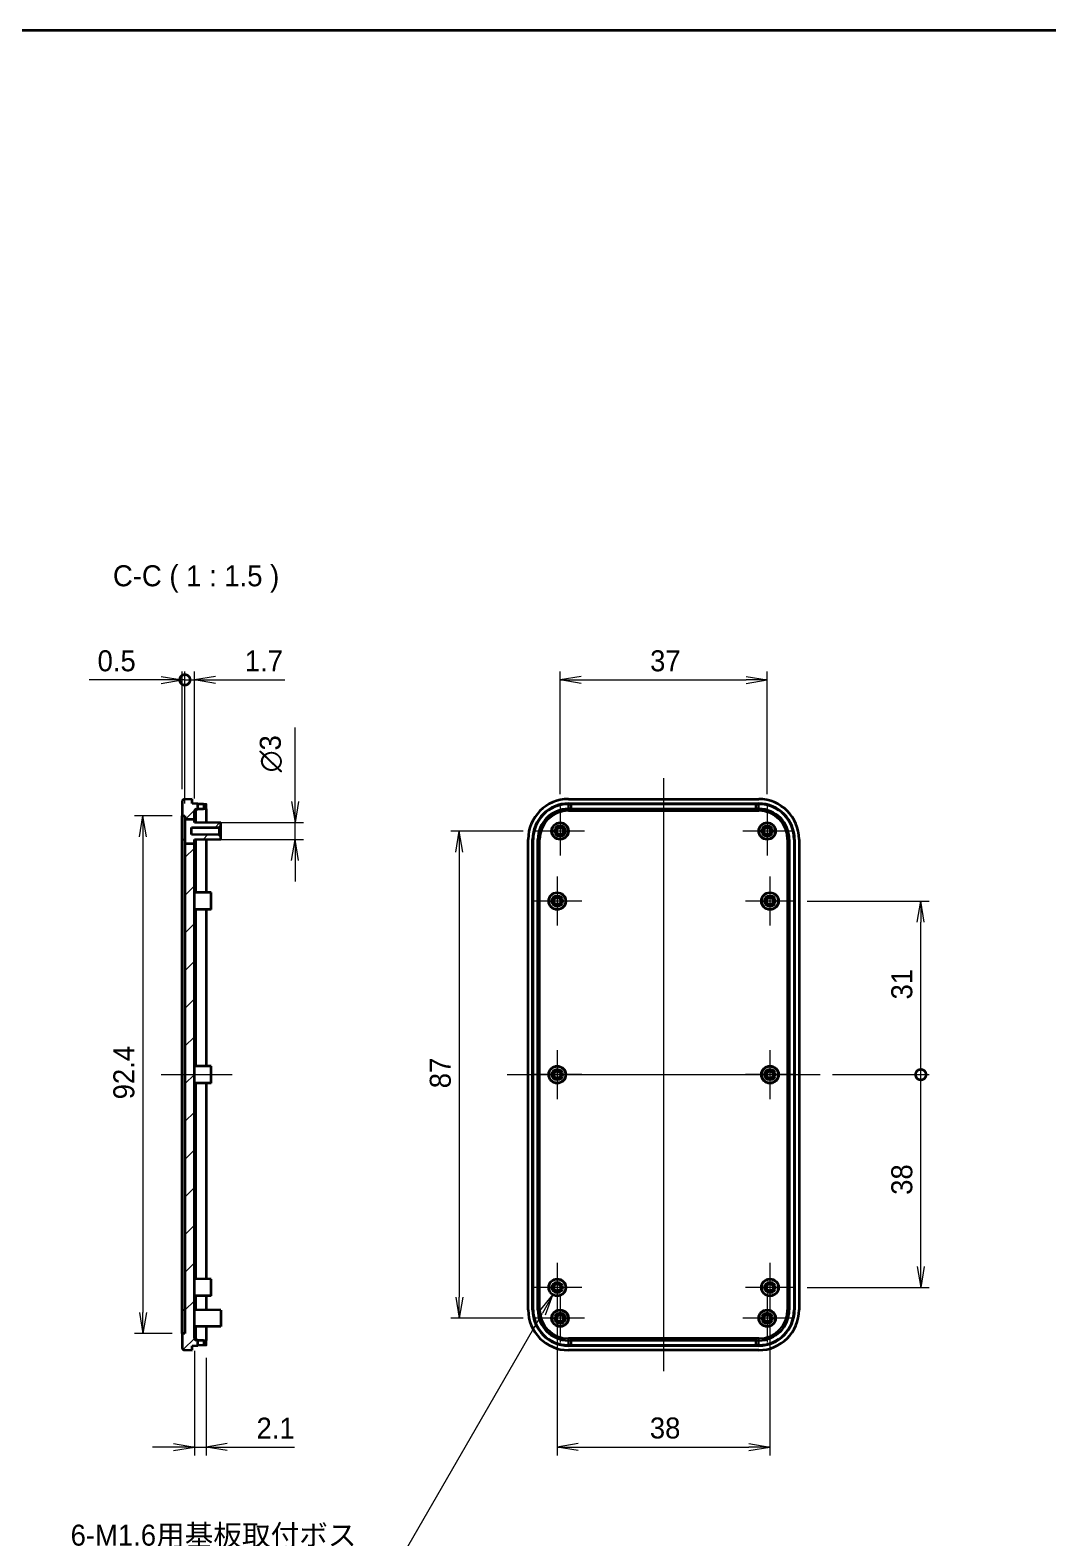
# Model space of a CAD drawing. Header units: millimetres. Extents: x 0 to 2180, y 0 to 422.
# Drawn here: x 1220.4 to 1402.2, y 152.3 to 421.5 of the extents above; entities that cross this region are included whole.
import ezdxf

# ---------------------------------------------------------------- set-up
doc = ezdxf.new("R2010")
doc.units = ezdxf.units.MM
doc.header["$LTSCALE"] = 1.5
doc.layers.get('Defpoints').update_dxf_attribs({"lineweight": 25})
for name, color, linetype, lineweight in [('Border (ISO)', 7, 'Continuous', 35), ('Center Mark (ISO)', 131, 'Continuous', 18), ('Centerline (ISO)', 131, 'Continuous', 18), ('Dimension (ISO)', 7, 'Continuous', 18), ('Dimension (ISO) @ 1', 7, 'Continuous', 18), ('Hatch (ISO)', 1, 'Continuous', 18), ('Symbol (ISO)', 7, 'Continuous', 18), ('Visible (ISO)', 7, 'Continuous', 35), ('Visible Narrow (ISO)', 7, 'Continuous', 25)]:
    doc.layers.add(name, color=color, linetype=linetype, lineweight=lineweight)
doc.styles.add('Note Text (TK)', font='MS PGothic.ttf')
doc.dimstyles.new('Default - Method 1b (TK)', dxfattribs={"dimscale": 1.5, "dimtxt": 2.5, "dimasz": 2.5, "dimexe": 1, "dimexo": 1.5, "dimgap": 1, "dimtad": 1, "dimrnd": 1e-08, "dimdsep": 46, "dimtxsty": 'Note Text (TK)', "dimblk": 'OPEN', "dimcen": 0.09, "dimdle": 5, "dimclrd": 100, "dimclre": 100, "dimclrt": 7, "dimadec": 1, "dimazin": 1, "dimtfac": 1, "dimtmove": 0, "dimatfit": 3, "dimldrblk": 'OPEN', "dimfxl": 1, "dimtolj": 1, "dimlwd": -1, "dimlwe": -1, "dimarcsym": 0})
pattern_1 = [(45, (975.75, -12), (-3.367596, 3.367596), [])]

# ---------------------------------------------------------------- blocks, each defined once
blk = doc.blocks.new('図面枠 tk図枠')
at = {"layer": 'Border (ISO)'}
blk.add_line((14.5, 289), (405.5, 289), dxfattribs=at)
blk = doc.blocks.new('_DotSmall')
at = {"color": 0, "linetype": 'ByBlock', "const_width": 0.5}
blk.add_lwpolyline([(-0.0625, 0, 1), (0.0625, 0, 1)], format="xyb", close=True, dxfattribs=at)
blk = doc.blocks.new('_Open')
at = {"color": 0, "linetype": 'ByBlock', "lineweight": -2}
for p, q in [((-1, 0.167), (0, 0)), ((-1, -0.167), (0, 0)), ((0, 0), (-1, 0))]:
    blk.add_line(p, q, dxfattribs=at)
blk = doc.blocks.new('*D137')
at = {"layer": 'Defpoints', "color": 0}
for p in [(1248.02, 305.48), (1247.52, 283.73), (1248.02, 281.18)]:
    blk.add_point(p, dxfattribs=at)
at = {"layer": 'Dimension (ISO)', "color": 100}
for p, q in [((1247.52, 285.98), (1247.52, 306.98)), ((1248.02, 283.43), (1248.02, 306.98)), ((1243.77, 305.48), (1230.92, 305.48)), ((1248.02, 305.48), (1247.52, 305.48)), ((1248.02, 305.48), (1255.52, 305.48))]:
    blk.add_line(p, q, dxfattribs=at)
at = {"layer": 'Dimension (ISO)', "color": 100, "xscale": 3.75, "yscale": 3.75, "zscale": 3.75}
blk.add_blockref('_Open', (1247.52, 305.48), dxfattribs=at)
at = {"layer": 'Dimension (ISO)', "color": 100, "xscale": 3.75, "yscale": 3.75, "zscale": 3.75, "rotation": 180}
blk.add_blockref('_DotSmall', (1248.02, 305.48), dxfattribs=at)
at = {"layer": 'Dimension (ISO)', "color": 7, "insert": (1232.42, 308.86), "char_height": 3.75, "attachment_point": 4, "style": 'Note Text (TK)'}
blk.add_mtext('\\A1;0.5', dxfattribs=at)
blk = doc.blocks.new('*D138')
at = {"layer": 'Defpoints', "color": 0}
for p in [(1249.72, 305.48), (1248.02, 281.18), (1249.72, 282.07)]:
    blk.add_point(p, dxfattribs=at)
at = {"layer": 'Dimension (ISO)', "color": 100}
for p, q in [((1248.02, 283.43), (1248.02, 306.98)), ((1249.72, 284.32), (1249.72, 306.98)), ((1248.02, 305.48), (1244.27, 305.48)), ((1248.02, 305.48), (1249.72, 305.48)), ((1253.47, 305.48), (1265.86, 305.48))]:
    blk.add_line(p, q, dxfattribs=at)
at = {"layer": 'Dimension (ISO)', "color": 100, "xscale": 3.75, "yscale": 3.75, "zscale": 3.75}
blk.add_blockref('_DotSmall', (1248.02, 305.48), dxfattribs=at)
at = {"layer": 'Dimension (ISO)', "color": 100, "xscale": 3.75, "yscale": 3.75, "zscale": 3.75, "rotation": 180}
blk.add_blockref('_Open', (1249.72, 305.48), dxfattribs=at)
at = {"layer": 'Dimension (ISO)', "color": 7, "insert": (1258.72, 308.86), "char_height": 3.75, "attachment_point": 4, "style": 'Note Text (TK)'}
blk.add_mtext('\\A1;1.7', dxfattribs=at)
blk = doc.blocks.new('*D139')
at = {"layer": 'Defpoints', "color": 0}
for p in [(1248.02, 281.18), (1240.52, 188.78), (1248.02, 188.78)]:
    blk.add_point(p, dxfattribs=at)
at = {"layer": 'Dimension (ISO)', "color": 100}
for p, q in [((1245.77, 281.18), (1239.02, 281.18)), ((1240.52, 277.43), (1240.52, 192.53)), ((1245.77, 188.78), (1239.02, 188.78))]:
    blk.add_line(p, q, dxfattribs=at)
at = {"layer": 'Dimension (ISO)', "color": 100, "xscale": 3.75, "yscale": 3.75, "zscale": 3.75}
for p, rotation in [((1240.52, 281.18), 90), ((1240.52, 188.78), 270)]:
    blk.add_blockref('_Open', p, dxfattribs=dict(at, rotation=rotation))
at = {"layer": 'Dimension (ISO)', "color": 7, "insert": (1237.14, 230.57), "char_height": 3.75, "attachment_point": 4, "rotation": 90, "style": 'Note Text (TK)'}
blk.add_mtext('\\A1;92.4', dxfattribs=at)
blk = doc.blocks.new('*D108')
at = {"layer": 'Defpoints', "color": 0}
for p in [(1249.72, 279.98), (1249.72, 276.98), (1267.72, 276.98)]:
    blk.add_point(p, dxfattribs=at)
at = {"layer": 'Dimension (ISO)', "color": 100}
for p, q in [((1267.72, 283.73), (1267.72, 296.98)), ((1251.97, 279.98), (1269.22, 279.98)), ((1267.72, 276.98), (1267.72, 279.98)), ((1251.97, 276.98), (1269.22, 276.98)), ((1267.72, 273.23), (1267.72, 269.48))]:
    blk.add_line(p, q, dxfattribs=at)
at = {"layer": 'Dimension (ISO)', "color": 100, "xscale": 3.75, "yscale": 3.75, "zscale": 3.75}
for p, rotation in [((1267.72, 279.98), 270), ((1267.72, 276.98), 90)]:
    blk.add_blockref('_Open', p, dxfattribs=dict(at, rotation=rotation))
at = {"layer": 'Dimension (ISO)', "color": 7, "insert": (1263.4, 288.98), "char_height": 3.75, "attachment_point": 4, "rotation": 90, "style": 'Note Text (TK)'}
blk.add_mtext('\\A1;\\fAIGDT|b0|i0;n\\fＭＳ Ｐゴシック|b0|i0;3', dxfattribs=at)
blk = doc.blocks.new('*D110')
at = {"layer": 'Defpoints', "color": 0}
for p in [(1249.72, 187.9), (1251.82, 186.67), (1251.82, 168.48)]:
    blk.add_point(p, dxfattribs=at)
at = {"layer": 'Dimension (ISO)', "color": 100}
for p, q in [((1249.72, 185.65), (1249.72, 166.98)), ((1251.82, 184.42), (1251.82, 166.98)), ((1245.97, 168.48), (1242.22, 168.48)), ((1249.72, 168.48), (1251.82, 168.48)), ((1255.57, 168.48), (1267.58, 168.48))]:
    blk.add_line(p, q, dxfattribs=at)
at = {"layer": 'Dimension (ISO)', "color": 100, "xscale": 3.75, "yscale": 3.75, "zscale": 3.75}
blk.add_blockref('_Open', (1249.72, 168.48), dxfattribs=at)
at = {"layer": 'Dimension (ISO)', "color": 100, "xscale": 3.75, "yscale": 3.75, "zscale": 3.75, "rotation": 180}
blk.add_blockref('_Open', (1251.82, 168.48), dxfattribs=at)
at = {"layer": 'Dimension (ISO)', "color": 7, "insert": (1260.82, 171.86), "char_height": 3.75, "attachment_point": 4, "style": 'Note Text (TK)'}
blk.add_mtext('\\A1;2.1', dxfattribs=at)
blk = doc.blocks.new('*D111')
at = {"layer": 'Defpoints', "color": 0}
for p in [(1352.04, 305.48), (1315.04, 282.84), (1352.04, 282.84)]:
    blk.add_point(p, dxfattribs=at)
at = {"layer": 'Dimension (ISO)', "color": 100}
for p, q in [((1315.04, 285.09), (1315.04, 306.98)), ((1352.04, 285.09), (1352.04, 306.98)), ((1318.79, 305.48), (1348.29, 305.48))]:
    blk.add_line(p, q, dxfattribs=at)
at = {"layer": 'Dimension (ISO)', "color": 100, "xscale": 3.75, "yscale": 3.75, "zscale": 3.75, "rotation": 180}
blk.add_blockref('_Open', (1315.04, 305.48), dxfattribs=at)
at = {"layer": 'Dimension (ISO)', "color": 100, "xscale": 3.75, "yscale": 3.75, "zscale": 3.75}
blk.add_blockref('_Open', (1352.04, 305.48), dxfattribs=at)
at = {"layer": 'Dimension (ISO)', "color": 7, "insert": (1331.13, 308.86), "char_height": 3.75, "attachment_point": 4, "style": 'Note Text (TK)'}
blk.add_mtext('\\A1;37', dxfattribs=at)
blk = doc.blocks.new('*D112')
at = {"layer": 'Defpoints', "color": 0}
for p in [(1310.69, 278.48), (1297.04, 191.48), (1310.69, 191.48)]:
    blk.add_point(p, dxfattribs=at)
at = {"layer": 'Dimension (ISO)', "color": 100}
for p, q in [((1308.44, 278.48), (1295.54, 278.48)), ((1297.04, 274.73), (1297.04, 195.23)), ((1308.44, 191.48), (1295.54, 191.48))]:
    blk.add_line(p, q, dxfattribs=at)
at = {"layer": 'Dimension (ISO)', "color": 100, "xscale": 3.75, "yscale": 3.75, "zscale": 3.75}
for p, rotation in [((1297.04, 278.48), 90), ((1297.04, 191.48), 270)]:
    blk.add_blockref('_Open', p, dxfattribs=dict(at, rotation=rotation))
at = {"layer": 'Dimension (ISO)', "color": 7, "insert": (1293.67, 232.55), "char_height": 3.75, "attachment_point": 4, "rotation": 90, "style": 'Note Text (TK)'}
blk.add_mtext('\\A1;87', dxfattribs=at)
blk = doc.blocks.new('*D113')
at = {"layer": 'Defpoints', "color": 0}
for p in [(1314.54, 192.61), (1352.54, 192.61), (1352.54, 168.48)]:
    blk.add_point(p, dxfattribs=at)
at = {"layer": 'Dimension (ISO)', "color": 100}
for p, q in [((1314.54, 190.36), (1314.54, 166.98)), ((1352.54, 190.36), (1352.54, 166.98)), ((1318.29, 168.48), (1348.79, 168.48))]:
    blk.add_line(p, q, dxfattribs=at)
at = {"layer": 'Dimension (ISO)', "color": 100, "xscale": 3.75, "yscale": 3.75, "zscale": 3.75, "rotation": 180}
blk.add_blockref('_Open', (1314.54, 168.48), dxfattribs=at)
at = {"layer": 'Dimension (ISO)', "color": 100, "xscale": 3.75, "yscale": 3.75, "zscale": 3.75}
blk.add_blockref('_Open', (1352.54, 168.48), dxfattribs=at)
at = {"layer": 'Dimension (ISO)', "color": 7, "insert": (1331.08, 171.86), "char_height": 3.75, "attachment_point": 4, "style": 'Note Text (TK)'}
blk.add_mtext('\\A1;38', dxfattribs=at)
blk = doc.blocks.new('*D114')
at = {"layer": 'Defpoints', "color": 0}
for p in [(1361.49, 234.98), (1379.49, 234.98), (1356.91, 196.98)]:
    blk.add_point(p, dxfattribs=at)
at = {"layer": 'Dimension (ISO)', "color": 100}
for p, q in [((1363.74, 234.98), (1380.99, 234.98)), ((1379.49, 200.73), (1379.49, 234.98)), ((1359.16, 196.98), (1380.99, 196.98))]:
    blk.add_line(p, q, dxfattribs=at)
at = {"layer": 'Dimension (ISO)', "color": 100, "xscale": 3.75, "yscale": 3.75, "zscale": 3.75}
for name, p, rotation in [('_DotSmall', (1379.49, 234.98), 90), ('_Open', (1379.49, 196.98), 270)]:
    blk.add_blockref(name, p, dxfattribs=dict(at, rotation=rotation))
at = {"layer": 'Dimension (ISO)', "color": 7, "insert": (1376.12, 213.52), "char_height": 3.75, "attachment_point": 4, "rotation": 90, "style": 'Note Text (TK)'}
blk.add_mtext('\\A1;38', dxfattribs=at)
blk = doc.blocks.new('*D115')
at = {"layer": 'Defpoints', "color": 0}
for p in [(1356.91, 265.98), (1379.49, 265.98), (1361.49, 234.98)]:
    blk.add_point(p, dxfattribs=at)
at = {"layer": 'Dimension (ISO)', "color": 100}
for p, q in [((1359.16, 265.98), (1380.99, 265.98)), ((1379.49, 234.98), (1379.49, 262.23)), ((1363.74, 234.98), (1380.99, 234.98))]:
    blk.add_line(p, q, dxfattribs=at)
at = {"layer": 'Dimension (ISO)', "color": 100, "xscale": 3.75, "yscale": 3.75, "zscale": 3.75}
for name, p, rotation in [('_Open', (1379.49, 265.98), 90), ('_DotSmall', (1379.49, 234.98), 270)]:
    blk.add_blockref(name, p, dxfattribs=dict(at, rotation=rotation))
at = {"layer": 'Dimension (ISO)', "color": 7, "insert": (1376.12, 248.41), "char_height": 3.75, "attachment_point": 4, "rotation": 90, "style": 'Note Text (TK)'}
blk.add_mtext('\\A1;31', dxfattribs=at)
blk = doc.blocks.new('*D116')
at = {"layer": 'Defpoints', "color": 0}
for p in [(1315.31, 198.31), (1313.78, 195.66)]:
    blk.add_point(p, dxfattribs=at)
at = {"layer": 'Dimension (ISO)', "color": 100}
for p, q in [((1314.41, 196.98), (1314.68, 196.98)), ((1314.54, 196.85), (1314.54, 197.12)), ((1287.18, 149.6), (1311.91, 192.41)), ((1282.61, 149.6), (1287.18, 149.6))]:
    blk.add_line(p, q, dxfattribs=at)
at = {"layer": 'Dimension (ISO)', "color": 100, "xscale": 3.75, "yscale": 3.75, "zscale": 3.75, "rotation": 59.99999999998859}
blk.add_blockref('_Open', (1313.78, 195.66), dxfattribs=at)
at = {"layer": 'Dimension (ISO)', "color": 7, "insert": (1226.24, 149.6), "char_height": 3.75, "attachment_point": 4, "style": 'Note Text (TK)'}
blk.add_mtext('\\A1; \\fＭＳ Ｐゴシック|b0|i0;6-M1.6用基板取付ボス\\P\\fＭＳ Ｐゴシック|b0|i0;6-M1.6 Boss', dxfattribs=at)

msp = doc.modelspace()

# ---------------------------------------------------------------- hatches: boundary and pattern name
at = {"layer": 'Hatch (ISO)'}
h = msp.add_hatch(dxfattribs=at)
h.set_pattern_fill('ANSI31', color=256, scale=38.1, style=0)
h.set_pattern_definition(pattern_1)
edge = h.paths.add_edge_path()
edge.add_line((1249.717, 280.6151), (1249.717, 282.0704))
edge.add_ellipse((1250.017, 282.0704), major_axis=(-0.3, 0), ratio=1, start_angle=272, end_angle=360, ccw=False)
edge.add_line((1250.0066, 282.3702), (1250.317, 282.3811))
edge.add_line((1250.317, 282.3811), (1250.317, 283.3485))
edge.add_line((1250.317, 283.3485), (1249.317, 283.3834))
edge.add_line((1249.317, 283.3834), (1249.317, 284.1834))
edge.add_line((1249.317, 284.1834), (1247.9031, 284.1341))
edge.add_ellipse((1247.917, 283.7343), major_axis=(-0.014, 0.3998), ratio=1, start_angle=0, end_angle=88)
edge.add_line((1247.517, 283.7343), (1247.517, 281.2009))
edge.add_line((1247.517, 281.2009), (1248.017, 281.1834))
edge.add_line((1248.017, 281.1834), (1248.017, 280.6151))
edge.add_line((1248.017, 280.6151), (1249.717, 280.6151))
h = msp.add_hatch(dxfattribs=at)
h.set_pattern_fill('ANSI31', color=256, scale=38.1, style=0)
h.set_pattern_definition(pattern_1)
h.paths.add_polyline_path([(1249.717, 276.2766), (1249.717, 276.9834), (1254.417, 277.0244), (1254.417, 277.5334), (1254.117, 277.8361), (1249.217, 277.8788), (1249.217, 279.0881), (1254.117, 279.1308), (1254.417, 279.4334), (1254.417, 279.9424), (1249.717, 279.9834), (1249.717, 280.6151), (1248.017, 280.6151), (1248.017, 276.2766)])
h = msp.add_hatch(dxfattribs=at)
h.set_pattern_fill('ANSI31', color=256, scale=38.1, style=0)
h.set_pattern_definition(pattern_1)
edge = h.paths.add_edge_path()
edge.add_line((1248.017, 276.2766), (1249.717, 276.2766))
edge.add_line((1249.717, 276.2766), (1249.717, 187.8965))
edge.add_ellipse((1250.017, 187.8965), major_axis=(-0.0105, -0.2998), ratio=1, start_angle=272, end_angle=360)
edge.add_line((1250.0066, 187.5967), (1250.317, 187.5858))
edge.add_line((1250.317, 187.5858), (1250.317, 186.6184))
edge.add_line((1250.317, 186.6184), (1249.317, 186.5834))
edge.add_line((1249.317, 186.5834), (1249.317, 185.7834))
edge.add_line((1249.317, 185.7834), (1247.9031, 185.8328))
edge.add_ellipse((1247.917, 186.2326), major_axis=(-0.4, 0), ratio=1, start_angle=0, end_angle=88, ccw=False)
edge.add_line((1247.517, 186.2326), (1247.517, 188.766))
edge.add_line((1247.517, 188.766), (1248.017, 188.7834))
edge.add_line((1248.017, 188.7834), (1248.017, 276.2766))

# ---------------------------------------------------------------- linework, layer by layer
at = {"layer": 'Center Mark (ISO)', "linetype": 'Continuous'}
for p, q in [((1315.0437, 282.8381), (1315.0437, 274.1288)), ((1352.0437, 282.8381), (1352.0437, 274.1288)), ((1319.3984, 278.4834), (1310.6891, 278.4834)), ((1356.3984, 278.4834), (1347.6891, 278.4834)), ((1314.5437, 270.3529), (1314.5437, 261.614)), ((1352.5437, 270.3529), (1352.5437, 261.614)), ((1318.9132, 265.9834), (1310.1743, 265.9834)), ((1356.9132, 265.9834), (1348.1743, 265.9834)), ((1314.5437, 239.3529), (1314.5437, 230.614)), ((1352.5437, 239.3529), (1352.5437, 230.614)), ((1318.9132, 234.9834), (1310.1743, 234.9834)), ((1356.9132, 234.9834), (1348.1743, 234.9834)), ((1314.5437, 201.3529), (1314.5437, 192.614)), ((1352.5437, 201.3529), (1352.5437, 192.614)), ((1318.9132, 196.9834), (1310.1743, 196.9834)), ((1356.9132, 196.9834), (1348.1743, 196.9834)), ((1315.0437, 195.8381), (1315.0437, 187.1288)), ((1352.0437, 195.8381), (1352.0437, 187.1288)), ((1319.3984, 191.4834), (1310.6891, 191.4834)), ((1356.3984, 191.4834), (1347.6891, 191.4834))]:
    msp.add_line(p, q, dxfattribs=at)
at = {"layer": 'Centerline (ISO)', "linetype": 'Continuous'}
for p, q in [((1333.5437, 287.9334), (1333.5437, 182.0334)), ((1243.767, 234.9834), (1256.467, 234.9834)), ((1305.5937, 234.9834), (1361.4937, 234.9834))]:
    msp.add_line(p, q, dxfattribs=at)
at = {"layer": 'Visible (ISO)'}
for p, q in [((1247.517, 283.7343), (1247.517, 281.2009)), ((1249.317, 284.1834), (1247.9031, 284.1341)), ((1249.317, 283.3834), (1249.317, 284.1834)), ((1250.317, 283.3485), (1249.317, 283.3834)), ((1250.317, 282.3811), (1250.317, 283.3485)), ((1250.317, 283.3485), (1251.3345, 283.313)), ((1251.3345, 283.313), (1251.8158, 283.2962)), ((1251.817, 282.4333), (1251.817, 283.296)), ((1316.5437, 284.1834), (1350.5437, 284.1834)), ((1316.5437, 283.3834), (1350.5437, 283.3834)), ((1317.0082, 283.313), (1317.0437, 283.3485)), ((1317.0437, 283.3485), (1350.0437, 283.3485)), ((1317.0437, 282.3811), (1317.0437, 283.3485)), ((1350.0437, 283.3485), (1350.0793, 283.313)), ((1350.0437, 283.3485), (1350.0437, 282.3811)), ((1247.517, 281.2009), (1248.017, 281.1834)), ((1247.517, 276.9834), (1247.517, 281.2009)), ((1248.017, 281.1834), (1248.017, 280.6151)), ((1248.017, 280.6151), (1249.717, 280.6151)), ((1248.017, 280.6151), (1248.017, 276.2766)), ((1249.717, 280.6151), (1249.717, 282.0704)), ((1249.717, 279.9834), (1249.717, 280.6151)), ((1250.0066, 282.3702), (1250.317, 282.3811)), ((1251.3345, 282.4166), (1250.317, 282.3811)), ((1251.8158, 282.4334), (1251.3345, 282.4166)), ((1251.817, 282.4333), (1251.817, 279.9651)), ((1317.0437, 282.3811), (1317.0082, 282.4166)), ((1350.0437, 282.3811), (1317.0437, 282.3811)), ((1350.0793, 282.4166), (1350.0437, 282.3811)), ((1249.217, 279.0881), (1254.117, 279.1308)), ((1249.217, 277.8788), (1249.217, 279.0881)), ((1254.117, 277.8361), (1249.217, 277.8788)), ((1254.417, 279.9424), (1249.717, 279.9834)), ((1254.117, 279.1308), (1254.417, 279.4334)), ((1254.117, 279.1308), (1254.117, 277.8361)), ((1254.417, 277.5334), (1254.117, 277.8361)), ((1254.417, 279.4334), (1254.417, 279.9424)), ((1254.417, 277.5334), (1254.417, 279.4334)), ((1254.417, 277.0244), (1254.417, 277.5334)), ((1247.517, 192.9834), (1247.517, 276.9834)), ((1248.017, 276.2766), (1249.717, 276.2766)), ((1248.017, 276.2766), (1248.017, 188.7834)), ((1249.717, 276.9834), (1254.417, 277.0244)), ((1249.717, 276.2766), (1249.717, 276.9834)), ((1249.717, 187.8965), (1249.717, 276.2766)), ((1251.817, 277.0018), (1251.817, 276.9834)), ((1251.817, 276.9834), (1251.817, 267.4913)), ((1309.3437, 192.9834), (1309.3437, 276.9834)), ((1310.1437, 192.9834), (1310.1437, 276.9834)), ((1310.231, 192.9834), (1310.231, 276.9834)), ((1311.0937, 192.9834), (1311.0937, 276.9834)), ((1355.9937, 276.9834), (1355.9937, 192.9834)), ((1356.8564, 276.9834), (1356.8564, 192.9834)), ((1356.9437, 276.9834), (1356.9437, 192.9834)), ((1357.7437, 276.9834), (1357.7437, 192.9834)), ((1252.717, 267.4834), (1249.717, 267.5096)), ((1252.717, 264.4834), (1252.717, 267.4834)), ((1252.717, 264.4834), (1249.717, 264.4573)), ((1251.817, 264.4756), (1251.817, 236.4913)), ((1252.717, 236.4834), (1249.717, 236.5096)), ((1252.717, 233.4834), (1252.717, 236.4834)), ((1252.717, 233.4834), (1249.717, 233.4573)), ((1251.817, 233.4756), (1251.817, 198.4913)), ((1252.717, 198.4834), (1249.717, 198.5096)), ((1252.717, 195.4834), (1252.717, 198.4834)), ((1252.717, 195.4834), (1249.717, 195.4573)), ((1251.817, 195.4756), (1251.817, 192.9834)), ((1247.517, 188.766), (1247.517, 192.9834)), ((1254.417, 192.9424), (1249.717, 192.9834)), ((1251.817, 192.9834), (1251.817, 192.9651)), ((1254.417, 192.9424), (1254.417, 190.0244)), ((1248.017, 188.7834), (1247.517, 188.766)), ((1247.517, 188.766), (1247.517, 186.2326)), ((1254.417, 190.0244), (1249.717, 189.9834)), ((1251.817, 190.0018), (1251.817, 187.5335)), ((1247.9031, 185.8328), (1249.317, 185.7834)), ((1249.317, 186.5834), (1250.317, 186.6184)), ((1249.317, 185.7834), (1249.317, 186.5834)), ((1250.317, 187.5858), (1250.0066, 187.5967)), ((1250.317, 186.6184), (1250.317, 187.5858)), ((1250.317, 187.5858), (1251.3345, 187.5503)), ((1251.3345, 186.6539), (1250.317, 186.6184)), ((1251.3345, 187.5503), (1251.8158, 187.5335)), ((1251.8158, 186.6707), (1251.3345, 186.6539)), ((1251.817, 186.6708), (1251.817, 187.5335)), ((1350.5437, 186.5834), (1316.5437, 186.5834)), ((1350.5437, 185.7834), (1316.5437, 185.7834)), ((1317.0082, 187.5503), (1317.0437, 187.5858)), ((1317.0437, 186.6184), (1317.0082, 186.6539)), ((1317.0437, 187.5858), (1350.0437, 187.5858)), ((1317.0437, 186.6184), (1317.0437, 187.5858)), ((1350.0437, 186.6184), (1317.0437, 186.6184)), ((1350.0437, 187.5858), (1350.0793, 187.5503)), ((1350.0437, 187.5858), (1350.0437, 186.6184)), ((1350.0793, 186.6539), (1350.0437, 186.6184))]:
    msp.add_line(p, q, dxfattribs=at)
for centre, radius in [((1315.0437, 278.4834), 1.5), ((1315.0437, 278.4834), 1.459), ((1315.0437, 278.4834), 0.95), ((1315.0437, 278.4834), 0.6474), ((1315.0437, 278.4834), 0.6046), ((1352.0437, 278.4834), 1.5), ((1352.0437, 278.4834), 1.459), ((1352.0437, 278.4834), 0.95), ((1352.0437, 278.4834), 0.6474), ((1352.0437, 278.4834), 0.6046), ((1314.5437, 265.9834), 1.5262), ((1314.5437, 265.9834), 1.5), ((1314.5437, 265.9834), 0.95), ((1314.5437, 265.9834), 0.6474), ((1314.5437, 265.9834), 0.6195), ((1352.5437, 265.9834), 1.5262), ((1352.5437, 265.9834), 1.5), ((1352.5437, 265.9834), 0.95), ((1352.5437, 265.9834), 0.6474), ((1352.5437, 265.9834), 0.6195), ((1314.5437, 234.9834), 1.5262), ((1314.5437, 234.9834), 1.5), ((1314.5437, 234.9834), 0.95), ((1314.5437, 234.9834), 0.6474), ((1314.5437, 234.9834), 0.6195), ((1352.5437, 234.9834), 1.5262), ((1352.5437, 234.9834), 1.5), ((1352.5437, 234.9834), 0.95), ((1352.5437, 234.9834), 0.6474), ((1352.5437, 234.9834), 0.6195), ((1314.5437, 196.9834), 1.5262), ((1314.5437, 196.9834), 1.5), ((1314.5437, 196.9834), 0.95), ((1314.5437, 196.9834), 0.6474), ((1314.5437, 196.9834), 0.6195), ((1352.5437, 196.9834), 1.5262), ((1352.5437, 196.9834), 1.5), ((1352.5437, 196.9834), 0.95), ((1352.5437, 196.9834), 0.6474), ((1352.5437, 196.9834), 0.6195), ((1315.0437, 191.4834), 1.5), ((1315.0437, 191.4834), 1.459), ((1315.0437, 191.4834), 0.95), ((1315.0437, 191.4834), 0.6474), ((1315.0437, 191.4834), 0.6046), ((1352.0437, 191.4834), 1.5), ((1352.0437, 191.4834), 1.459), ((1352.0437, 191.4834), 0.95), ((1352.0437, 191.4834), 0.6474), ((1352.0437, 191.4834), 0.6046)]:
    msp.add_circle(centre, radius, dxfattribs=at)
for centre, radius, start, end in [((1247.917, 283.7343), 0.4, 92, 180), ((1316.5437, 276.9834), 7.2, 90, 180), ((1316.5437, 276.9834), 6.4, 90, 180), ((1316.5437, 276.9834), 6.3127, 90.319718, 180), ((1350.5437, 276.9834), 7.2, 0, 90), ((1350.5437, 276.9834), 6.4, 0, 90), ((1350.5437, 276.9834), 6.3127, 0, 89.680282), ((1250.017, 282.0704), 0.3, 92, 180), ((1316.5437, 276.9834), 5.45, 90.370328, 180), ((1350.5437, 276.9834), 5.45, 0, 89.629672), ((1316.5437, 192.9834), 7.2, 180, 270), ((1316.5437, 192.9834), 6.4, 180, 270), ((1316.5437, 192.9834), 6.3127, 180, 269.680282), ((1316.5437, 192.9834), 5.45, 180, 269.629672), ((1350.5437, 192.9834), 6.4, 270, 0), ((1350.5437, 192.9834), 7.2, 270, 0), ((1350.5437, 192.9834), 5.45, 270.370328, 0), ((1350.5437, 192.9834), 6.3127, 270.319718, 0), ((1247.917, 186.2326), 0.4, 180, 268), ((1250.017, 187.8965), 0.3, 180, 268)]:
    msp.add_arc(centre, radius, start, end, dxfattribs=at)
for centre, major_axis, start_param, end_param in [((1316.5085, 283.3136), (-0.5, 0), 1.64130582, 3.10668607), ((1350.579, 283.3136), (-0.5, 0), 0.03490658, 1.50028683), ((1316.5085, 282.416), (0.5, 0), 0.03490659, 1.50028683), ((1350.579, 282.416), (0.5, 0), 1.64130582, 3.10668607), ((1316.5085, 187.5509), (-0.5, 0), 1.64130582, 3.10668607), ((1316.5085, 186.6533), (0.5, 0), 0.03490659, 1.50028683), ((1350.579, 187.5509), (-0.5, 0), 0.03490658, 1.50028683), ((1350.579, 186.6533), (0.5, 0), 1.64130582, 3.10668607)]:
    msp.add_ellipse(centre, major_axis=major_axis, ratio=0.03492077, start_param=start_param, end_param=end_param, dxfattribs=at)
for points, knots in [([(1251.817, 283.296), (1251.817, 283.296), (1251.817, 283.296), (1251.817, 283.2961), (1251.8166, 283.2961), (1251.8158, 283.2962)], [0.07520480199, 0.07520480199, 0.07520480199, 0.07520480199, 0.07521451801, 0.07521451801, 0.07869022564, 0.07869022564, 0.07869022564, 0.07869022564]), ([(1316.5437, 283.2962), (1316.5319, 283.2961), (1316.5202, 283.2961), (1316.5086, 283.296), (1316.5086, 283.296), (1316.5085, 283.296)], [-0.07869022564, -0.07869022564, -0.07869022564, -0.07869022564, -0.07521451801, -0.07521451801, -0.07520480199, -0.07520480199, -0.07520480199, -0.07520480199]), ([(1350.579, 283.296), (1350.5789, 283.296), (1350.5789, 283.296), (1350.5673, 283.2961), (1350.5556, 283.2961), (1350.5437, 283.2962)], [0.07520480199, 0.07520480199, 0.07520480199, 0.07520480199, 0.07521451801, 0.07521451801, 0.07869022564, 0.07869022564, 0.07869022564, 0.07869022564]), ([(1251.8158, 186.6707), (1251.8166, 186.6707), (1251.817, 186.6708), (1251.817, 186.6708), (1251.817, 186.6708), (1251.817, 186.6708)], [-0.07869022564, -0.07869022564, -0.07869022564, -0.07869022564, -0.07521451801, -0.07521451801, -0.07520480199, -0.07520480199, -0.07520480199, -0.07520480199]), ([(1316.5085, 186.6708), (1316.5086, 186.6708), (1316.5086, 186.6708), (1316.5202, 186.6708), (1316.5319, 186.6707), (1316.5437, 186.6707)], [0.07520480199, 0.07520480199, 0.07520480199, 0.07520480199, 0.07521451801, 0.07521451801, 0.07869022564, 0.07869022564, 0.07869022564, 0.07869022564]), ([(1350.5437, 186.6707), (1350.5556, 186.6707), (1350.5673, 186.6708), (1350.5789, 186.6708), (1350.5789, 186.6708), (1350.579, 186.6708)], [-0.07869022564, -0.07869022564, -0.07869022564, -0.07869022564, -0.07521451801, -0.07521451801, -0.07520480199, -0.07520480199, -0.07520480199, -0.07520480199])]:
    msp.add_open_spline(points, degree=3, knots=knots, dxfattribs=at)
for points in [[(1251.8158, 282.4334), (1251.8166, 282.4334), (1251.817, 282.4334), (1251.817, 282.4333)], [(1316.5085, 282.4333), (1316.5201, 282.4334), (1316.5319, 282.4334), (1316.5437, 282.4334)], [(1350.5437, 282.4334), (1350.5556, 282.4334), (1350.5674, 282.4334), (1350.579, 282.4333)], [(1251.817, 187.5335), (1251.817, 187.5335), (1251.8166, 187.5334), (1251.8158, 187.5335)], [(1316.5437, 187.5335), (1316.5319, 187.5334), (1316.5201, 187.5335), (1316.5085, 187.5335)], [(1350.579, 187.5335), (1350.5674, 187.5335), (1350.5556, 187.5334), (1350.5437, 187.5335)]]:
    msp.add_open_spline(points, degree=3, dxfattribs=at)
at = {"layer": 'Visible Narrow (ISO)'}
for p, q in [((1251.3345, 283.313), (1251.3345, 282.4166)), ((1316.5085, 283.296), (1316.5085, 282.4333)), ((1316.5437, 283.3834), (1316.5437, 283.2962)), ((1317.0082, 282.4166), (1317.0082, 283.313)), ((1350.0793, 283.313), (1350.0793, 282.4166)), ((1350.5437, 283.3834), (1350.5437, 283.2962)), ((1350.579, 282.4333), (1350.579, 283.296)), ((1250.0066, 279.9809), (1250.0066, 282.3702)), ((1316.5437, 282.4334), (1316.5437, 282.3702)), ((1316.5437, 282.3702), (1316.5437, 282.0704)), ((1350.5437, 282.3702), (1316.5437, 282.3702)), ((1316.5437, 282.0704), (1350.5437, 282.0704)), ((1350.5437, 282.4334), (1350.5437, 282.3702)), ((1350.5437, 282.3702), (1350.5437, 282.0704)), ((1247.517, 276.9834), (1248.017, 276.9834)), ((1250.0066, 276.9834), (1249.717, 276.9834)), ((1250.0066, 276.9834), (1250.0066, 276.986)), ((1250.0066, 267.5071), (1250.0066, 276.9834)), ((1251.817, 276.9834), (1250.0066, 276.9834)), ((1310.1437, 276.9834), (1310.231, 276.9834)), ((1311.0937, 276.9834), (1311.157, 276.9834)), ((1311.157, 276.9834), (1311.4568, 276.9834)), ((1311.157, 276.9834), (1311.157, 192.9834)), ((1311.4568, 192.9834), (1311.4568, 276.9834)), ((1355.9305, 276.9834), (1355.6307, 276.9834)), ((1355.6307, 276.9834), (1355.6307, 192.9834)), ((1355.9305, 192.9834), (1355.9305, 276.9834)), ((1355.9937, 276.9834), (1355.9305, 276.9834)), ((1356.9437, 276.9834), (1356.8564, 276.9834)), ((1250.0066, 236.5071), (1250.0066, 264.4598)), ((1250.0066, 198.5071), (1250.0066, 233.4598)), ((1250.0066, 192.9834), (1250.0066, 195.4598)), ((1247.517, 192.9834), (1248.017, 192.9834)), ((1250.0066, 192.9834), (1249.717, 192.9834)), ((1250.0066, 192.9809), (1250.0066, 192.9834)), ((1251.817, 192.9834), (1250.0066, 192.9834)), ((1310.1437, 192.9834), (1310.231, 192.9834)), ((1311.0937, 192.9834), (1311.157, 192.9834)), ((1311.4568, 192.9834), (1311.157, 192.9834)), ((1355.9305, 192.9834), (1355.6307, 192.9834)), ((1355.9937, 192.9834), (1355.9305, 192.9834)), ((1356.9437, 192.9834), (1356.8564, 192.9834)), ((1250.0066, 187.5967), (1250.0066, 189.986)), ((1251.3345, 187.5503), (1251.3345, 186.6539)), ((1316.5085, 187.5335), (1316.5085, 186.6708)), ((1316.5437, 187.5967), (1316.5437, 187.8965)), ((1350.5437, 187.8965), (1316.5437, 187.8965)), ((1316.5437, 187.5967), (1350.5437, 187.5967)), ((1316.5437, 187.5335), (1316.5437, 187.5967)), ((1316.5437, 186.5834), (1316.5437, 186.6707)), ((1317.0082, 186.6539), (1317.0082, 187.5503)), ((1350.0793, 187.5503), (1350.0793, 186.6539)), ((1350.5437, 187.5967), (1350.5437, 187.8965)), ((1350.5437, 187.5335), (1350.5437, 187.5967)), ((1350.5437, 186.5834), (1350.5437, 186.6707)), ((1350.579, 186.6708), (1350.579, 187.5335))]:
    msp.add_line(p, q, dxfattribs=at)
for centre, radius, start, end in [((1316.5437, 276.9834), 5.3868, 90, 180), ((1316.5437, 276.9834), 5.087, 90, 180), ((1350.5437, 276.9834), 5.3868, 0, 90), ((1350.5437, 276.9834), 5.087, 0, 90), ((1316.5437, 192.9834), 5.3868, 180, 270), ((1316.5437, 192.9834), 5.087, 180, 270), ((1350.5437, 192.9834), 5.087, 270, 0), ((1350.5437, 192.9834), 5.3868, 270, 0)]:
    msp.add_arc(centre, radius, start, end, dxfattribs=at)

# ---------------------------------------------------------------- block references
at = {"xscale": 1.5, "yscale": 1.5, "zscale": 1.5}
msp.add_blockref('図面枠 tk図枠', (975.75, -12), dxfattribs=at)

# ---------------------------------------------------------------- texts
at = {"layer": 'Symbol (ISO)', "color": 7, "insert": (1235.171, 321.0626), "char_height": 3.75, "attachment_point": 7, "style": 'Note Text (TK)'}
msp.add_mtext('C-C ( 1 : 1.5 )', dxfattribs=at)

# ---------------------------------------------------------------- dimensions: what is measured, and where the dimension line sits
at = {"layer": 'Dimension (ISO) @ 1', "color": 100}
for base, p1, p2, angle, override, picture, middle in [((1248.017, 305.4834), (1247.517, 283.7343), (1248.017, 281.1834), 180, {"dimscale": 1, "dimtxt": 3.75, "dimasz": 3.75, "dimexe": 1.5, "dimexo": 2.25, "dimgap": 1.5, "dimdec": 2, "dimblk1": 'Open', "dimblk2": 'DotSmall', "dimsah": 1, "dimcen": 0.135, "dimdle": 0, "dimtol": 0, "dimlim": 0, "dimtp": 0, "dimtm": 0, "dimtdec": 2, "dimtix": 0, "dimtofl": 1, "dimtmove": 0, "dimatfit": 1}, '*D137', (1235.4702, 305.4834)), ((1249.717, 305.4834), (1248.017, 281.1834), (1249.717, 282.0704), 180, {"dimscale": 1, "dimtxt": 3.75, "dimasz": 3.75, "dimexe": 1.5, "dimexo": 2.25, "dimgap": 1.5, "dimdec": 2, "dimblk1": 'DotSmall', "dimblk2": 'Open', "dimsah": 1, "dimcen": 0.135, "dimdle": 0, "dimtol": 0, "dimlim": 0, "dimtp": 0, "dimtm": 0, "dimtdec": 2, "dimtix": 0, "dimtofl": 1, "dimtmove": 0, "dimatfit": 1}, '*D138', (1261.5402, 305.4834)), ((1352.0437, 305.4834), (1315.0437, 282.8381), (1352.0437, 282.8381), 180, {"dimscale": 1, "dimtxt": 3.75, "dimasz": 3.75, "dimexe": 1.5, "dimexo": 2.25, "dimgap": 1.5, "dimdec": 2, "dimcen": 0.135, "dimtol": 0, "dimlim": 0, "dimtp": 0, "dimtm": 0, "dimtdec": 2, "dimtix": 0, "dimtofl": 0, "dimtmove": 0, "dimatfit": 1}, '*D111', (1333.5437, 305.4834)), ((1240.517, 188.7834), (1248.017, 281.1834), (1248.017, 188.7834), 90, {"dimscale": 1, "dimtxt": 3.75, "dimasz": 3.75, "dimexe": 1.5, "dimexo": 2.25, "dimgap": 1.5, "dimdec": 2, "dimcen": 0.135, "dimtol": 0, "dimlim": 0, "dimtp": 0, "dimtm": 0, "dimtdec": 2, "dimtix": 0, "dimtofl": 0, "dimtmove": 0, "dimatfit": 1}, '*D139', (1240.517, 234.9834)), ((1297.0437, 191.4834), (1310.6891, 278.4834), (1310.6891, 191.4834), 90, {"dimscale": 1, "dimtxt": 3.75, "dimasz": 3.75, "dimexe": 1.5, "dimexo": 2.25, "dimgap": 1.5, "dimdec": 2, "dimcen": 0.135, "dimtol": 0, "dimlim": 0, "dimtp": 0, "dimtm": 0, "dimtdec": 2, "dimtix": 0, "dimtofl": 0, "dimtmove": 0, "dimatfit": 1}, '*D112', (1297.0437, 234.9834)), ((1379.4937, 265.9834), (1361.4937, 234.9834), (1356.9132, 265.9834), 90, {"dimscale": 1, "dimtxt": 3.75, "dimasz": 3.75, "dimexe": 1.5, "dimexo": 2.25, "dimgap": 1.5, "dimdec": 2, "dimblk1": 'DotSmall', "dimblk2": 'Open', "dimsah": 1, "dimcen": 0.135, "dimdle": 0, "dimtol": 0, "dimlim": 0, "dimtp": 0, "dimtm": 0, "dimtdec": 2, "dimtix": 0, "dimtofl": 0, "dimtmove": 0, "dimatfit": 1}, '*D115', (1379.4937, 250.4834)), ((1379.4937, 234.9834), (1356.9132, 196.9834), (1361.4937, 234.9834), 90, {"dimscale": 1, "dimtxt": 3.75, "dimasz": 3.75, "dimexe": 1.5, "dimexo": 2.25, "dimgap": 1.5, "dimdec": 2, "dimblk1": 'Open', "dimblk2": 'DotSmall', "dimsah": 1, "dimcen": 0.135, "dimdle": 0, "dimtol": 0, "dimlim": 0, "dimtp": 0, "dimtm": 0, "dimtdec": 2, "dimtix": 0, "dimtofl": 0, "dimtmove": 0, "dimatfit": 1}, '*D114', (1379.4937, 215.9834)), ((1352.5437, 168.4834), (1314.5437, 192.614), (1352.5437, 192.614), 180, {"dimscale": 1, "dimtxt": 3.75, "dimasz": 3.75, "dimexe": 1.5, "dimexo": 2.25, "dimgap": 1.5, "dimdec": 2, "dimcen": 0.135, "dimtol": 0, "dimlim": 0, "dimtp": 0, "dimtm": 0, "dimtdec": 2, "dimtix": 0, "dimtofl": 0, "dimtmove": 0, "dimatfit": 1}, '*D113', (1333.5437, 168.4834))]:
    dim = msp.add_linear_dim(base=base, p1=p1, p2=p2, angle=angle, dimstyle='Default - Method 1b (TK)', override=override, dxfattribs=at)
    dim.commit()
    dim.dimension.update_dxf_attribs({"geometry": picture, "text_midpoint": middle, "dimtype": 160})
dim = msp.add_linear_dim(base=(1267.717, 276.9834), p1=(1249.717, 279.9834), p2=(1249.717, 276.9834), angle=90, text='\\fAIGDT|b0|i0;n\\fＭＳ Ｐゴシック|b0|i0;<>', dimstyle='Default - Method 1b (TK)', override={"dimscale": 1, "dimtxt": 3.75, "dimasz": 3.75, "dimexe": 1.5, "dimexo": 2.25, "dimgap": 1.5, "dimdec": 2, "dimcen": 0.135, "dimtol": 0, "dimlim": 0, "dimtp": 0, "dimtm": 0, "dimtdec": 2, "dimtix": 0, "dimtofl": 1, "dimtmove": 0, "dimatfit": 1}, dxfattribs=at)
dim.commit()
dim.dimension.update_dxf_attribs({"geometry": '*D108', "text_midpoint": (1267.717, 292.2339), "dimtype": 160})
dim = msp.add_diameter_dim_2p(p1=(1315.3068, 198.3051), p2=(1313.7807, 195.6617), text=' \\fＭＳ Ｐゴシック|b0|i0;6-M1.6用基板取付ボス\\P\\fＭＳ Ｐゴシック|b0|i0;6-M1.6 Boss', dimstyle='Default - Method 1b (TK)', override={"dimscale": 1, "dimtxt": 3.75, "dimasz": 3.75, "dimexe": 1.5, "dimexo": 2.25, "dimgap": 1.5, "dimtad": 0, "dimtih": 1, "dimtoh": 1, "dimdec": 2, "dimlfac": 1, "dimcen": 0.135, "dimtol": 0, "dimlim": 0, "dimtp": 0, "dimtm": 0, "dimtdec": 2, "dimtix": 0, "dimtofl": 0, "dimtmove": 0, "dimatfit": 3, "dimtvp": 0}, dxfattribs=at)
dim.commit()
dim.dimension.update_dxf_attribs({"geometry": '*D116', "text_midpoint": (1253.6734, 149.5956), "dimtype": 163})
dim = msp.add_linear_dim(base=(1251.817, 168.4834), p1=(1249.717, 187.8965), p2=(1251.817, 186.6708), dimstyle='Default - Method 1b (TK)', override={"dimscale": 1, "dimtxt": 3.75, "dimasz": 3.75, "dimexe": 1.5, "dimexo": 2.25, "dimgap": 1.5, "dimdec": 2, "dimcen": 0.135, "dimtol": 0, "dimlim": 0, "dimtp": 0, "dimtm": 0, "dimtdec": 2, "dimtix": 0, "dimtofl": 1, "dimtmove": 0, "dimatfit": 1}, dxfattribs=at)
dim.commit()
dim.dimension.update_dxf_attribs({"geometry": '*D110', "text_midpoint": (1263.4484, 168.4834), "dimtype": 160})

doc.saveas('drawing.dxf')
